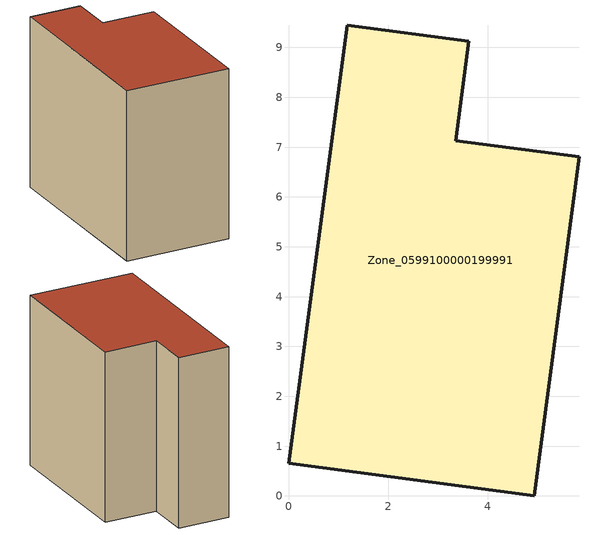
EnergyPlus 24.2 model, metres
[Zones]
Zone_0599100000199991
 floor ground (C_G): 0,0.66 1.18,9.45 3.62,9.13 3.36,7.13 5.83,6.81 4.93,0 z2.71
 wall outside (C_F): 1.18,9.45 0,0.66 4.93,0 5.83,6.81 3.36,7.13 3.62,9.13 1.18,9.45 z2.71:10.73
 roof outside (C_R): 0,0.66 4.93,0 5.83,6.81 3.36,7.13 3.62,9.13 1.18,9.45 z10.73
[BUILDING]
Pand.0599100000199991: North Axis=0; Terrain=City; Loads Convergence Tolerance Value=0.04; Temperature Convergence Tolerance Value=0.4; Solar Distribution=FullExterior; Maximum Number of Warmup Days=25; Minimum Number of Warmup Days=1
[Site:Location]
Rotterdam.The.Hague.AP_ZH_NLD Design_Conditions: Latitude=51.96; Longitude=4.45; Time Zone=1; Elevation=-4.5
[SITE:GROUNDTEMPERATURE:BUILDINGSURFACE]
18, 18, 18, 18, 18, 18, 18, 18, 18, 18, 18, 18
[MATERIAL] Thermal Absorptance=0.9; Solar Absorptance=0.7; Visible Absorptance=0.7
Name | Roughness | Thickness | Conductivity | Density | Specific Heat
G.TI.1946 | MediumSmooth | 0.15 | 1 | 540 | 1210
F.TI.1946 | Rough | 0.3 | 0.857143 | 1920 | 840
R.TI.1946 | MediumRough | 0.2 | 0.1 | 1500 | 1000
[CONSTRUCTION]
C_G: G.TI.1946
C_F: F.TI.1946
C_R: R.TI.1946
[ZONE]
Zone_0599100000199991: Type=1; Multiplier=1; Ceiling Height=Autocalculate; Volume=Autocalculate; Floor Area=autocalculate; Part of Total Floor Area=Yes
[ZONEINFILTRATION:DESIGNFLOWRATE]
Infil_Zone_0599100000199991: Zone or ZoneList or Space or SpaceList=Zone_0599100000199991; Schedule=AlwaysOn; Design Flow Rate Calculation Method=Flow/Area; Flow Rate per Floor Area=0.003; Constant Term Coefficient=1; Temperature Term Coefficient=0; Velocity Term Coefficient=0; Velocity Squared Term Coefficient=0
[HVACTEMPLATE:ZONE:IDEALLOADSAIRSYSTEM]
Zone_0599100000199991: Maximum Heating Supply Air Temperature=50; Minimum Cooling Supply Air Temperature=13; Maximum Heating Supply Air Humidity Ratio=0.0156; Minimum Cooling Supply Air Humidity Ratio=0.0077; Heating Limit=NoLimit; Cooling Limit=NoLimit; Dehumidification Control Type=ConstantSensibleHeatRatio; Cooling Sensible Heat Ratio=0.7; Dehumidification Setpoint=60; Humidification Control Type=None; Humidification Setpoint=30; Outdoor Air Method=None; Outdoor Air Flow Rate per Person=0.00944; Outdoor Air Flow Rate per Zone Floor Area=0; Outdoor Air Flow Rate per Zone=0; Demand Controlled Ventilation Type=None; Outdoor Air Economizer Type=NoEconomizer; Heat Recovery Type=None; Sensible Heat Recovery Effectiveness=0.7; Latent Heat Recovery Effectiveness=0.65
[ZONECONTROL:THERMOSTAT]
ThermostatControl_Zone_0599100000199991: Zone or ZoneList=Zone_0599100000199991; Control Type Schedule=DualSetpointControlType; Control 1=Thermostat_Zone_0599100000199991; Temperature Difference Between Cutout And Setpoint=0
[THERMOSTATSETPOINT:DUALSETPOINT]
Thermostat_Zone_0599100000199991: Heating Setpoint Temperature Schedule=HeatingSetpoint_Zone_0599100000199991; Cooling Setpoint Temperature Schedule=CoolingSetpoint_Zone_0599100000199991
[SCHEDULE:COMPACT]
HeatingSetpoint_Zone_0599100000199991: Through: 12/31, For: AllDays, Until: 24:00, 21
CoolingSetpoint_Zone_0599100000199991: Through: 12/31, For: AllDays, Until: 24:00, 24
DualSetpointControlType: Through: 12/31, For: AllDays, Until: 24:00, 4
AlwaysOn: Through: 12/31, For: AllDays, Until: 24:00, 1
